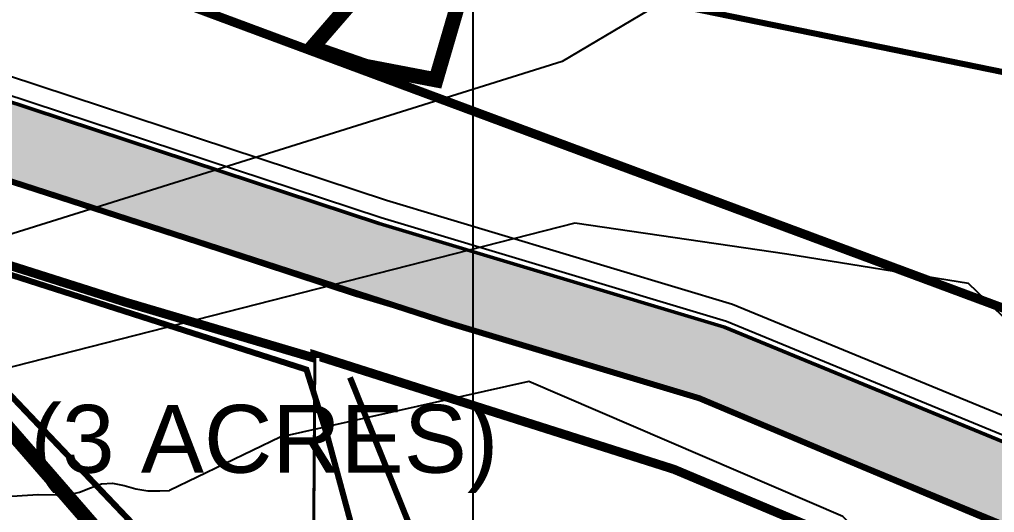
# Model space of a CAD drawing. Header units: metres. Extents: x 218545 to 227455, y 1543467 to 1556082.
# Drawn here: x 221849.6 to 222173.4, y 1548505.9 to 1548669.4 of the extents above; entities that cross this region are included whole.
import ezdxf

# ---------------------------------------------------------------- set-up
doc = ezdxf.new("R2010")
doc.units = ezdxf.units.M
doc.header["$MEASUREMENT"] = 0
for name, color, linetype in [('2 M CONTOUR', 33, 'Continuous'), ('CART TRACK', 30, 'Continuous'), ('EXCAVATED CANAL', 160, 'Continuous'), ('GRID', 250, 'Continuous'), ('SATGE-2', 160, 'Continuous'), ('UUL', 90, 'Continuous')]:
    doc.layers.add(name, color=color, linetype=linetype)
doc.layers.add('BO', color=7, linetype='Continuous', lineweight=30)
doc.styles.get("Standard").update_dxf_attribs({"font": 'arial.ttf'})

msp = doc.modelspace()

# ---------------------------------------------------------------- hatches: boundary and pattern name
at = {"layer": 'EXCAVATED CANAL'}
h = msp.add_hatch(dxfattribs=at)
h.set_pattern_fill('DOTS', color=256, scale=50)
h.set_pattern_definition([(0, (0.1397, 0.1363), (1.5625, 3.125), [0, -3.125])])
h.paths.add_polyline_path([(221677.6937, 1554791.64442), (221704.67316, 1554781.50768), (221725.84354, 1554764.12013), (221771.77601, 1554658.84245), (221826.66019, 1554604.5166), (221890.14239, 1554543.40766), (221937.5323, 1554495.62726), (221949.02306, 1554474.38318), (221970.84004, 1554401.16884), (221985.50391, 1554342.1364), (221990.8142, 1554293.13117), (221922.06107, 1554210.45335), (221883.85237, 1554172.24465), (221834.68547, 1554146.36733), (221786.59744, 1554139.63501), (221713.05915, 1554113.20718), (221640.09635, 1554026.29562), (221578.70094, 1553948.7665), (221543.8227, 1553881.343), (221550.37321, 1553816.99215), (221575.22372, 1553730.01538), (221619.73786, 1553599.64432), (221627.53279, 1553553.64843), (221647.60429, 1553471.24962), (221685.23951, 1553402.33735), (221702.72777, 1553385.14753), (221718.31628, 1553368.57315), (221759.68082, 1553305.34543), (221793.41232, 1553269.19256), (221866.96525, 1553193.56155), (221898.48979, 1553155.27226), (221955.71109, 1553087.99832), (222027.36459, 1553011.99203), (222080.24728, 1552953.06813), (222103.79949, 1552923.00001), (222162.61161, 1552843.31454), (222212.67089, 1552774.4831), (222285.17552, 1552689.96857), (222319.21374, 1552649.32189), (222332.67594, 1552622.88749), (222345.26961, 1552593.48022), (222359.18048, 1552556.08916), (222368.11872, 1552534.61058), (222389.54691, 1552422.82945), (222416.94495, 1552265.45475), (222446.87895, 1552199.76931), (222474.88143, 1552155.82976), (222526.95495, 1552085.99911), (222633.93532, 1551930.3591), (222665.01712, 1551866.46674), (222674.38512, 1551777.36289), (222665.28065, 1551717.94056), (222643.93351, 1551662.4778), (222613.05268, 1551577.63886), (222608.08692, 1551544.38406), (222608.54407, 1551495.18901), (222625.47574, 1551477.79524), (222626.96748, 1551470.94678), (222622.09495, 1551441.15212), (222622.71151, 1551410.9404), (222638.97905, 1551280.55909), (222646.22726, 1551144.9598), (222650.3292, 1551108.07219), (222664.44073, 1550783.9432), (222658.66497, 1550677.51638), (222648.79081, 1550640.74825), (222629.83511, 1550607.52051), (222586.42228, 1550552.69021), (222533.33897, 1550497.69687), (222459.74745, 1550428.34623), (222363.1073, 1550330.83662), (222312.43248, 1550273.59953), (222247.4693, 1550206.90611), (222157.04628, 1550111.10256), (222083.86052, 1550040.18285), (222009.27453, 1549958.49819), (221838.28985, 1549793.2243), (221733.41196, 1549688.99052), (221661.42128, 1549610.98472), (221593.45514, 1549539.70631), (221536.09912, 1549481.41053), (221507.92632, 1549440.67863), (221485.62919, 1549390.74303), (221459.14595, 1549318.28691), (221440.5382, 1549225.18609), (221427.15324, 1549142.08652), (221412.21579, 1549050.15665), (221410.45962, 1548979.46286), (221425.16964, 1548904.80015), (221445.17672, 1548833.95243), (221473.74653, 1548779.18003), (221521.21905, 1548733.53019), (221571.70567, 1548707.5099), (221659.71715, 1548674.33117), (221748.07972, 1548647.895), (221835.34799, 1548619.47559), (221961.60573, 1548577.88445), (222075.40908, 1548543.75533), (222176.56515, 1548502.16753), (222306.15866, 1548445.41572), (222451.21444, 1548392.87583), (222529.3421, 1548381.06278), (222609.89339, 1548371.02657), (222662.85006, 1548354.1647), (222700.84907, 1548322.2047), (222774.53831, 1548250.45465), (222878.80881, 1548150.12341), (222941.85942, 1548088.53022), (222984.44789, 1548036.43783), (223007.99985, 1547998.04314), (223025.23783, 1547930.19402), (223034.36018, 1547840.97104), (223056.79053, 1547753.19681), (223115.36795, 1547656.06126), (223190.51503, 1547596.0062), (223348.91253, 1547525.59569), (223480.63732, 1547497.20699), (223485.90427, 1547521.64588), (223356.70584, 1547549.49011), (223203.60947, 1547617.54417), (223134.46775, 1547672.79994), (223080.1005, 1547762.95401), (223059.04163, 1547845.3614), (223049.92106, 1547934.56697), (223031.29519, 1548007.87888), (223004.8735, 1548050.95184), (222960.32932, 1548105.43636), (222896.21099, 1548168.07258), (222791.92572, 1548268.41803), (222717.63742, 1548340.75138), (222675.15281, 1548376.48411), (222615.27695, 1548395.54911), (222532.75695, 1548405.83061), (222457.40024, 1548417.22469), (222315.43975, 1548468.64345), (222186.33374, 1548525.18176), (222083.77318, 1548567.34699), (221969.10873, 1548601.73435), (221843.12958, 1548643.23372), (221755.53424, 1548671.75964), (221667.71908, 1548698.03204), (221581.87539, 1548730.39355), (221535.91651, 1548754.08029), (221494.02165, 1548794.36661), (221468.53503, 1548843.2281), (221449.50301, 1548910.623), (221435.52028, 1548981.59427), (221437.16572, 1549047.83064), (221451.83237, 1549138.09394), (221465.14539, 1549220.74687), (221483.28515, 1549311.50616), (221508.81139, 1549381.34401), (221529.80766, 1549428.36627), (221555.43289, 1549465.41492), (221611.41314, 1549522.31238), (221679.65493, 1549593.87987), (221751.41782, 1549671.63885), (221855.78973, 1549775.36977), (222027.21026, 1549941.06496), (222101.80686, 1550022.76124), (222174.84432, 1550093.53723), (222265.51505, 1550189.60324), (222330.75613, 1550256.58195), (222381.35911, 1550313.73791), (222477.2037, 1550410.44478), (222550.91528, 1550479.90857), (222605.26123, 1550536.20999), (222650.61131, 1550593.48703), (222672.10057, 1550631.15588), (222683.48673, 1550673.55421), (222689.47025, 1550783.8092), (222675.26897, 1551109.99956), (222671.15335, 1551147.01019), (222663.89621, 1551282.77669), (222647.67983, 1551412.74791), (222647.13642, 1551439.375), (222652.40855, 1551471.6131), (222648.38025, 1551490.10666), (222633.44984, 1551505.44455), (222633.10417, 1551542.64335), (222637.40648, 1551571.45512), (222667.34729, 1551653.71153), (222689.58296, 1551711.4828), (222699.58555, 1551776.767), (222689.42059, 1551873.45127), (222655.59772, 1551942.97821), (222547.2843, 1552100.5576), (222495.47102, 1552170.03928), (222468.90224, 1552211.72917), (222441.0243, 1552272.90291), (222414.13993, 1552427.32708), (222392.18764, 1552541.8422), (222382.44504, 1552565.25368), (222368.48937, 1552602.76515), (222355.3303, 1552633.49266), (222340.2031, 1552663.19646), (222304.24686, 1552706.13353), (222232.29886, 1552789.99924), (222182.77844, 1552858.08975), (222123.70148, 1552938.13404), (222099.41212, 1552969.14325), (222045.76565, 1553028.9182), (221974.34025, 1553104.68253), (221917.66267, 1553171.31722), (221885.60826, 1553210.25008), (221811.30219, 1553286.65628), (221779.52006, 1553320.869), (221738.11281, 1553384.162), (221720.67455, 1553402.70311), (221705.48675, 1553417.63174), (221671.21237, 1553480.39011), (221652.1315, 1553558.72211), (221644.14698, 1553605.83678), (221599.18365, 1553737.52338), (221575.11946, 1553821.74806), (221569.55125, 1553876.44892), (221599.8824, 1553935.08239), (221659.55142, 1554010.43144), (221727.92599, 1554091.87762), (221792.64591, 1554115.13634), (221842.5016, 1554122.11614), (221898.91039, 1554151.80498), (221940.62423, 1554193.51882), (222016.87018, 1554287.38728), (222010.45741, 1554346.56662), (221995.23918, 1554407.83077), (221972.50841, 1554484.11162), (221958.04406, 1554510.85328), (221907.88908, 1554561.42153), (221844.32293, 1554622.61128), (221793.01178, 1554673.40044), (221746.58877, 1554779.80245), (221717.48596, 1554803.70502), (221684.94991, 1554815.92949), (221656.53043, 1554822.32331), (221650.9804, 1554797.65439)])

# ---------------------------------------------------------------- linework, layer by layer
at = {"const_width": 2, "elevation": -1469.86579}
msp.add_lwpolyline([(221521.21905, 1548733.53019), (221571.70567, 1548707.5099), (221659.71715, 1548674.33117), (221748.07972, 1548647.895), (221845.07791, 1548616.27041), (221991.79908, 1548568.8296), (222075.40908, 1548543.75533), (222224.07946, 1548481.35998), (222316.88131, 1548438.83092), (222378.68655, 1548419.14577), (222451.21444, 1548392.87583), (222502.26006, 1548385.15764), (222609.89339, 1548371.02657), (222662.85006, 1548354.1647), (222760.63609, 1548263.99102), (222910.33411, 1548119.32682), (222940.56893, 1548090.10869), (222984.44789, 1548036.43783), (223007.99985, 1547998.04314), (223025.75777, 1547925.10867), (223034.36018, 1547840.97104), (223056.79053, 1547753.19681), (223109.79938, 1547665.29529)], dxfattribs=at)
msp.add_lwpolyline([(221911.96951, 1548476.0923), (221977.87884, 1548465.5575), (221991.88791, 1548483.26711), (221960.15828, 1548500.56222), (221951.91658, 1548531.03684), (221944.91204, 1548553.27656), (221735.17626, 1548620.40654), (221724.46023, 1548598.57765), (221809.75788, 1548566.86688), (221844.78055, 1548546.68864)], close=True, dxfattribs=at)
at = {"layer": '2 M CONTOUR', "elevation": -1033.86579, "flags": 128}
msp.add_lwpolyline([(221843.50349, 1548511.05905), (221855.75666, 1548511.86222), (221855.75666, 1548511.86222), (221861.86549, 1548511.68588), (221865.77617, 1548511.67868), (221869.52486, 1548512.61869), (221873.1614, 1548514.09147), (221876.78759, 1548515.31708), (221880.50186, 1548515.552), (221884.33192, 1548514.79964), (221888.24111, 1548513.74374), (221892.19106, 1548513.07678), (221896.16453, 1548513.00075), (221899.41797, 1548513.121)], dxfattribs=at)
at = {"layer": '2 M CONTOUR'}
for points in [[(222107.23075, 1548701.34642, -1037.86579), (222029.82669, 1548655.48974, -1037.86579), (221799.30167, 1548583.35877, -1037.86579)], [(222203.75369, 1548544.44632, -1035.86579), (222164.79505, 1548581.78442, -1035.86579), (222104.44632, 1548591.53164, -1035.86579), (222034.03897, 1548601.85253, -1035.86579), (221837.63531, 1548551.80284, -1469.86579)], [(222175.30727, 1548293.30878, -1469.86579), (222173.35773, 1548295.54947, -1469.86579), (222171.29705, 1548297.74461, -1469.86579), (222169.24191, 1548299.94207, -1469.86579), (222167.30895, 1548302.18971, -1469.86579), (222165.60477, 1548304.53137, -1469.86579), (222164.0189, 1548306.92343, -1469.86579), (222162.44678, 1548309.32096, -1469.86579), (222158.97091, 1548313.12463, -1469.86579), (222155.97649, 1548319.12378, -1469.86579), (222155.07051, 1548325.19554, -1469.86579), (222155.75436, 1548333.56325, -1469.86579), (222168.45269, 1548414.56732, -1033.86579), (222149.11969, 1548478.97832, -1033.86579), (222123.06569, 1548504.57132, -1033.86579), (222018.77231, 1548549.33191, -1033.86579), (221936.20793, 1548530.85178, -1033.86579), (221899.41797, 1548513.121, -1469.86579)]]:
    msp.add_polyline3d(points, dxfattribs=at)
at = {"layer": 'BO', "ltscale": 100, "const_width": 3, "elevation": -1469.86579}
for points in [[(221947.64189, 1548557.0751), (221884.95119, 1548575.58633), (221751.97258, 1548617.78219), (221638.90752, 1548652.41318), (221583.89635, 1548676.19679), (221561.53596, 1548684.62625), (221430.11363, 1548754.71673), (221398.46009, 1548815.40109), (221376.5029, 1548893.15443), (221360.3383, 1548975.20005), (221362.31592, 1549054.80866), (221377.79497, 1549150.07167), (221391.32382, 1549234.06453), (221410.86755, 1549331.8484), (221439.26479, 1549409.54107), (221464.16363, 1549465.30336), (221494.5513, 1549509.23748), (221726.0224, 1549752.77949), (221806.1, 1549830.18255)], [(223077.88586, 1548027.55036), (223045.72471, 1548079.97985), (222997.26914, 1548139.24862), (222931.01537, 1548203.97093), (222826.70055, 1548304.34481), (222751.21413, 1548377.84475), (222699.75832, 1548421.12293), (222626.04408, 1548444.59418), (222539.58663, 1548455.36627), (222469.77183, 1548465.9224), (222334.00192, 1548515.0989), (221878.88013, 1548684.09996)], [(221947.64189, 1548557.0751), (221947.64824, 1548558.09019), (222066.95729, 1548520.18997), (222110.84853, 1548501.76929), (222245.77149, 1548443.91878), (222307.8469, 1548415.47098), (222370.63302, 1548395.47342), (222446.39151, 1548373.35121), (222604.43072, 1548346.52922), (222649.97983, 1548332.02598), (222666.68509, 1548321.26817), (222763.35935, 1548222.82572), (222892.96128, 1548101.34948), (222922.14194, 1548073.15006), (222964.02229, 1548021.92382), (222984.63781, 1547988.31615), (223001.0618, 1547920.8603), (223009.67873, 1547836.58068), (223033.48056, 1547743.4396), (223071.66178, 1547689.80804)]]:
    msp.add_lwpolyline(points, dxfattribs=at)
at = {"layer": 'CART TRACK', "linetype": 'Continuous', "ltscale": 50, "elevation": -1469.86579}
for points in [[(222878.66761, 1548196.05525), (222797.48969, 1548274.16632), (222723.00969, 1548346.68632), (222679.08969, 1548383.62632), (222616.99969, 1548403.39632), (222533.84969, 1548413.75632), (222459.37969, 1548425.01632), (222318.40969, 1548476.07632), (222189.45969, 1548532.54632), (222086.44969, 1548574.89632), (221971.50969, 1548609.36632), (221845.61969, 1548650.83632), (221757.91969, 1548679.39632)], [(223486.32563, 1547523.60099), (223357.3293, 1547551.40166), (223204.65703, 1547619.26721), (223135.99574, 1547674.13904), (223081.9653, 1547763.73459), (223061.01615, 1547845.71263), (223051.89572, 1547934.91681), (223033.15881, 1548008.66574), (223006.50755, 1548052.11296), (222961.80692, 1548106.78885), (222897.60317, 1548169.50852), (222793.31671, 1548269.85511), (222718.98049, 1548342.23512), (222676.13703, 1548378.26966), (222615.70764, 1548397.51091), (222533.03013, 1548407.81204), (222457.8951, 1548419.17259), (222316.18223, 1548470.50167), (222187.11523, 1548527.0229), (222084.44231, 1548569.23432), (221969.70897, 1548603.64234), (221843.75211, 1548645.13437), (221756.13061, 1548673.66881)]]:
    msp.add_lwpolyline(points, dxfattribs=at)
at = {"layer": 'EXCAVATED CANAL', "linetype": 'Continuous', "lineweight": 50, "elevation": -1469.86579}
for points in [[(221659.71715, 1548674.33117), (221748.07972, 1548647.895), (221835.34799, 1548619.47559), (221961.60573, 1548577.88445), (222075.40908, 1548543.75533), (222176.56515, 1548502.16753), (222306.15866, 1548445.41572), (222451.21444, 1548392.87583), (222529.3421, 1548381.06278), (222609.89339, 1548371.02657), (222662.85006, 1548354.1647), (222700.84907, 1548322.2047), (222774.53831, 1548250.45465), (222878.80881, 1548150.12341), (222941.85942, 1548088.53022), (222984.44789, 1548036.43783), (223007.99985, 1547998.04314), (223025.23783, 1547930.19402), (223034.36018, 1547840.97104), (223056.79053, 1547753.19681)], [(223059.04163, 1547845.3614), (223049.92106, 1547934.56697), (223031.29519, 1548007.87888), (223004.8735, 1548050.95184), (222960.32932, 1548105.43636), (222896.21099, 1548168.07258), (222791.92572, 1548268.41803), (222717.63742, 1548340.75138), (222675.15281, 1548376.48411), (222615.27695, 1548395.54911), (222532.75695, 1548405.83061), (222457.40024, 1548417.22469), (222315.43975, 1548468.64345), (222186.33374, 1548525.18176), (222083.77318, 1548567.34699), (221969.10873, 1548601.73435), (221843.12958, 1548643.23372), (221755.53424, 1548671.75964)]]:
    msp.add_lwpolyline(points, dxfattribs=at)
at = {"layer": 'GRID', "linetype": 'Continuous'}
msp.add_line((222000.13969, 1555700.13632, -1469.86579), (222000.13969, 1546700.13632, -1469.86579), dxfattribs=at)
at = {"layer": 'SATGE-2', "color": 0, "const_width": 2, "elevation": -1469.86579}
for points in [[(222646.96232, 1548555.62948), (221641.157, 1548761.48036)], [(222242.25868, 1547849.48256), (221959.38816, 1548550.65505)]]:
    msp.add_lwpolyline(points, dxfattribs=at)
at = {"layer": 'SATGE-2', "color": 3, "lineweight": 40, "elevation": -1469.86579}
for points in [[(223077.88586, 1548027.55036), (223045.72471, 1548079.97985), (222997.26914, 1548139.24862), (222931.01537, 1548203.97093), (222826.70055, 1548304.34481), (222751.21413, 1548377.84475), (222699.75832, 1548421.12293), (222626.04408, 1548444.59418), (222539.58663, 1548455.36627), (222469.77183, 1548465.9224), (222334.00192, 1548515.0989), (221878.88013, 1548684.09996)], [(221939.1694, 1547201.31268), (221947.64824, 1548558.09019), (222066.95729, 1548520.18997), (222110.84853, 1548501.76929), (222245.77149, 1548443.91878), (222307.8469, 1548415.47098), (222370.63302, 1548395.47342), (222446.39151, 1548373.35121), (222604.43072, 1548346.52922), (222649.97983, 1548332.02598), (222666.68509, 1548321.26817), (222763.35935, 1548222.82572), (222892.96128, 1548101.34948), (222922.14194, 1548073.15006), (222964.02229, 1548021.92382), (222984.63781, 1547988.31615), (223001.0618, 1547920.8603), (223009.67873, 1547836.58068), (223033.48056, 1547743.4396), (223071.66178, 1547689.80804)]]:
    msp.add_lwpolyline(points, dxfattribs=at)
at = {"layer": 'SATGE-2', "lineweight": 40, "elevation": -1469.86579}
msp.add_lwpolyline([(221528.2178, 1547104.12603), (221733.19098, 1547047.85418), (221882.29118, 1547012.70479), (221835.36333, 1547189.48559), (221939.1694, 1547201.31268), (221947.64189, 1548557.0751), (221884.95119, 1548575.58633), (221751.97258, 1548617.78219), (221638.90752, 1548652.41318), (221583.89635, 1548676.19679)], dxfattribs=at)
at = {"layer": 'UUL', "const_width": 5, "elevation": -1469.86579}
msp.add_lwpolyline([(221866.65532, 1548708.60245), (221892.01534, 1548725.00759), (221921.08131, 1548745.21638), (221946.35612, 1548751.5316), (221969.10339, 1548745.21638), (221984.26823, 1548740.1642), (221987.18183, 1548720.23401), (221977.94953, 1548695.95745), (221946.77992, 1548660.04041), (221964.62784, 1548653.84865), (221987.92171, 1548649.38824), (222004.48806, 1548706.06182), (222010.31421, 1548722.7932), (222004.35114, 1548738.68613), (221998.38807, 1548761.53229), (221977.02019, 1548777.92189), (221950.18626, 1548776.43194), (221931.30299, 1548774.94199), (221894.03358, 1548758.55238), (221846.32868, 1548737.19618), (221826.94849, 1548727.75973), (221809.05917, 1548733.7196), (221805.19129, 1548707.61206), (221845.83578, 1548693.2441)], close=True, dxfattribs=at)
msp.add_lwpolyline([(222176.54929, 1548219.785), (222148.44133, 1548262.42618), (222116.12154, 1548327.03054), (222071.68184, 1548393.25001), (222024.96528, 1548432.82915), (221983.43714, 1548459.88087), (221937.18212, 1548469.53323), (221906.6843, 1548469.02521), (221882.28611, 1548491.8861), (221841.52772, 1548538.76348), (221821.24782, 1548556.56764), (221795.83665, 1548564.32959), (221761.95914, 1548577.02529), (221710.89534, 1548595.66176), (221689.25531, 1548609.478), (221650.1864, 1548628.77649), (221612.04536, 1548647.12608)], dxfattribs=at)

# ---------------------------------------------------------------- texts
at = {"layer": 'UUL'}
msp.add_text('(3 ACRES)', height=22.5, dxfattribs=at).set_placement((221853.23835, 1548519.0474, -3419.53443))

doc.saveas('drawing.dxf')
